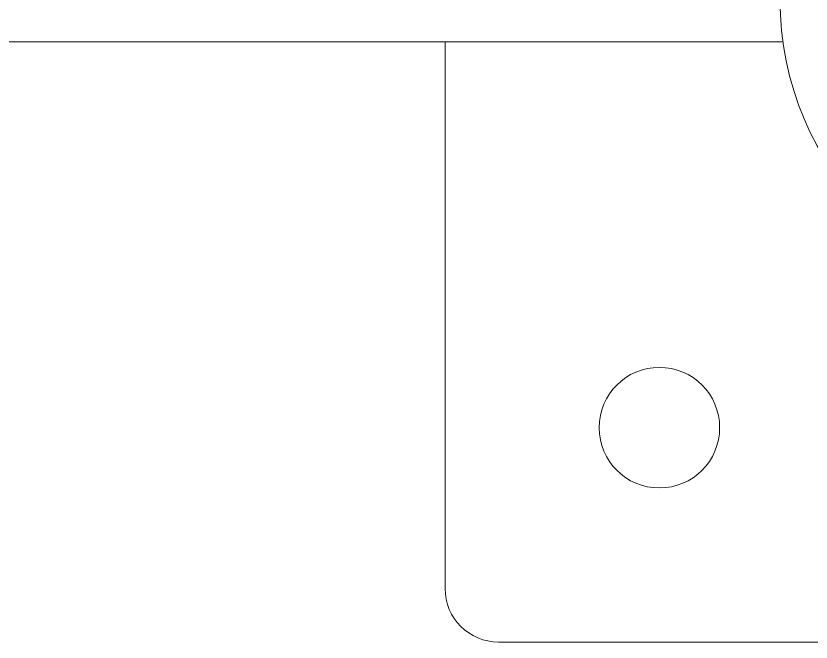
# Model space of a CAD drawing. Extents: x 83.6 to 158.5, y 132.1 to 157.1.
# Drawn here: x 145.829 to 149.539, y 138.888 to 141.809 of the extents above; entities that cross this region are included whole.
import ezdxf

# ---------------------------------------------------------------- set-up
doc = ezdxf.new("R2010")
doc.units = 0
doc.header["$LTSCALE"] = 0.5
doc.header["$MEASUREMENT"] = 0
doc.layers.add('AM_5', color=3, linetype='CONTINUOUS', lineweight=15)

msp = doc.modelspace()

# ---------------------------------------------------------------- linework, layer by layer
at = {"layer": 'AM_5', "color": 0, "ltscale": 0.75}
for p, q in [((149.40404, 141.68788), (142.03604, 141.68788)), ((149.40404, 141.68788), (142.03604, 141.68788)), ((147.83131, 141.68788), (147.83131, 139.13848)), ((148.08131, 138.88848), (153.58131, 138.88848))]:
    msp.add_line(p, q, dxfattribs=at)
for centre, radius in [((150.83132, 141.88848), 1.4375), ((148.83132, 139.88848), 0.28125)]:
    msp.add_circle(centre, radius, dxfattribs=at)
msp.add_arc((148.08131, 139.13848), 0.25, 180, 270, dxfattribs=at)
msp.add_solid([(149.40404, 141.68788), (149.12819, 141.68788), (149.4816, 141.36765), (149.40404, 141.68788)], dxfattribs=at)
msp.add_solid([(149.40404, 141.68788), (149.12819, 141.68788), (149.4816, 141.36765), (149.40404, 141.68788)], dxfattribs=at)

doc.saveas('drawing.dxf')
